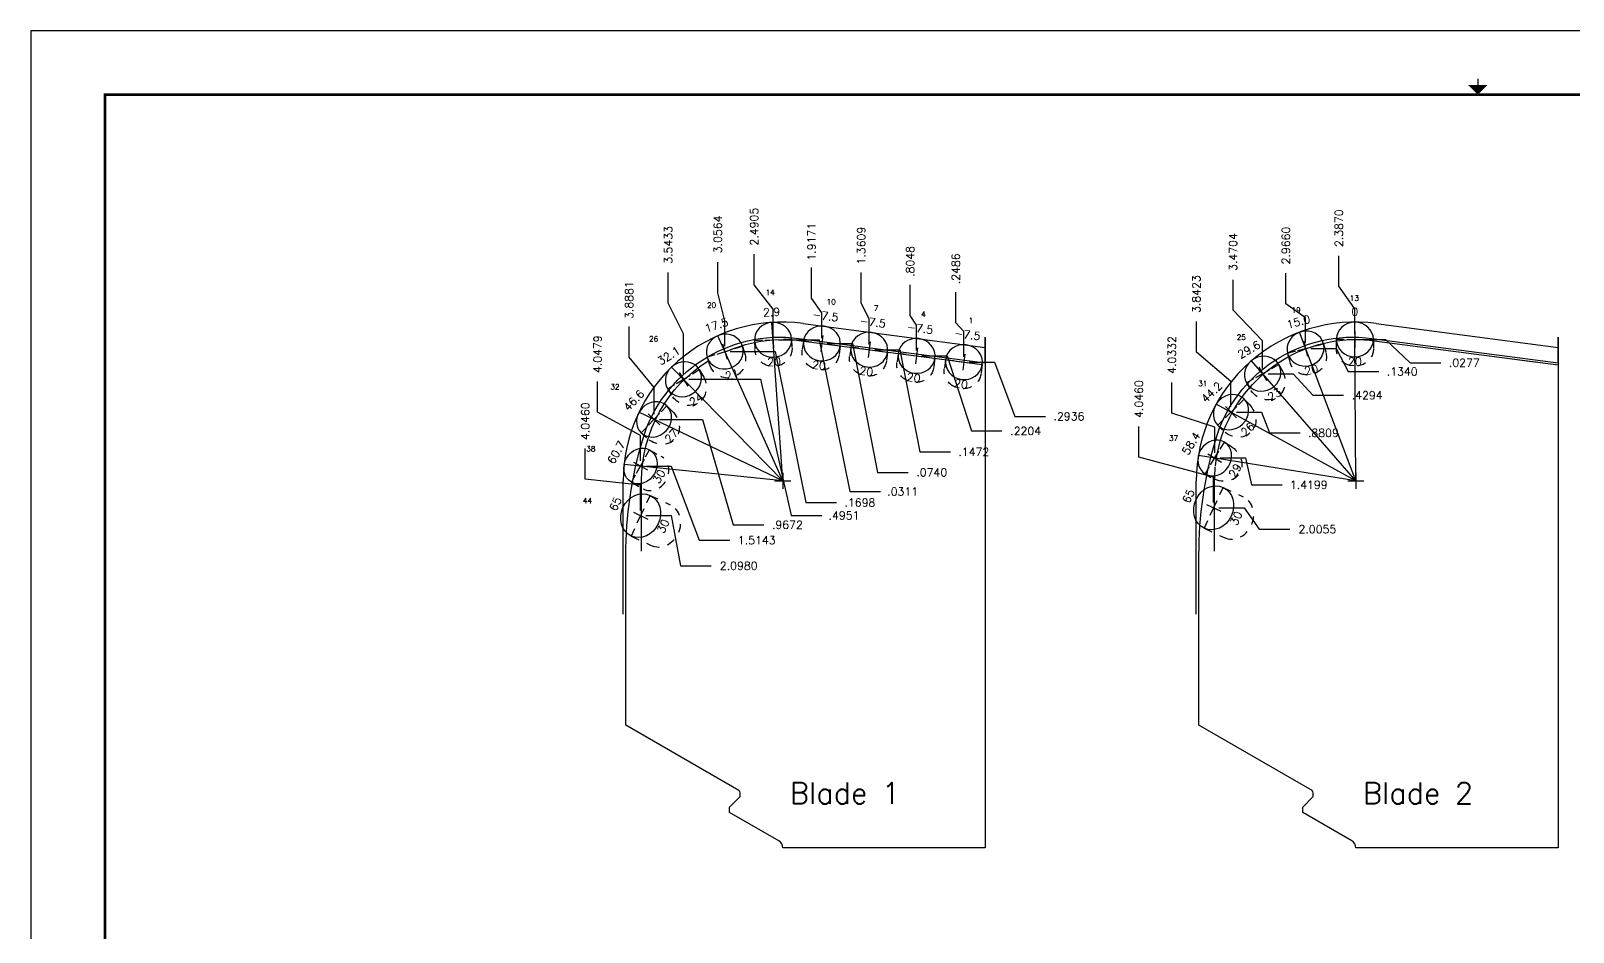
# Model space of a CAD drawing. Extents: x 72.5 to 140.5, y -17.7 to 26.
# Drawn here: x 72.5 to 90.61, y 15.37 to 25.96 of the extents above; entities that cross this region are included whole.
import ezdxf
from ezdxf.enums import TextEntityAlignment as Align

# ---------------------------------------------------------------- set-up
doc = ezdxf.new("R2010")
doc.units = 0
doc.header["$MEASUREMENT"] = 0
doc.header["$PDMODE"] = 3
doc.linetypes.add('CENTER2', pattern=[1.125, 0.75, -0.125, 0.125, -0.125])
doc.linetypes.add('HIDDEN2', pattern=[0.1875, 0.125, -0.0625])
doc.layers.get('0').update_dxf_attribs({"linetype": 'CONTINUOUS'})
doc.layers.get('Defpoints').update_dxf_attribs({"color": 10, "linetype": 'CONTINUOUS'})
doc.layers.add('Blade1', color=30, linetype='CONTINUOUS', true_color=0xff7f00)
doc.layers.add('Blade2', color=7, linetype='CONTINUOUS', true_color=0xcccc00)
for name, color, linetype in [('CDG-38587R1', 7, 'CONTINUOUS'), ('CLine', 5, 'CENTER2'), ('Dims', 4, 'CONTINUOUS'), ('Title Block', 7, 'CONTINUOUS')]:
    doc.layers.add(name, color=color, linetype=linetype)
doc.styles.add('RomanD', font='romand.shx', dxfattribs={"width": 0.9})
doc.styles.add('RomanS', font='romans')
doc.dimstyles.get("Standard").update_dxf_attribs({"dimtxt": 0.094, "dimasz": 0.18, "dimexe": 0.0625, "dimexo": 0.0625, "dimgap": 0.09, "dimtad": 0, "dimtih": 1, "dimtoh": 1, "dimdec": 4, "dimzin": 4, "dimdsep": 46, "dimtxsty": 'RomanS', "dimcen": 0.09, "dimazin": 1, "dimtfac": 1, "dimtdec": 4, "dimtofl": 0, "dimtmove": 0, "dimatfit": 1, "dimfxl": 1, "dimtolj": 1, "dimtzin": 0, "dimarcsym": 0})

# ---------------------------------------------------------------- blocks, each defined once
blk = doc.blocks.new('CMark')
at = {"layer": 'CLine'}
for p, q in [((-0.094, 0), (0.094, 0)), ((0, 0.094), (0, -0.094))]:
    blk.add_line(p, q, dxfattribs=at)
blk = doc.blocks.new('1108@20')
for p, q in [((-0.124, 0), (-0.218, 0)), ((0.124, 0), (0.218, 0))]:
    blk.add_line(p, q)
at = {"color": 8, "linetype": 'HIDDEN2', "ltscale": 0.5}
blk.add_line((-0.218, 0), (-0.218, -0.108), dxfattribs=at)
at = {"color": 8, "linetype": 'HIDDEN2', "ltscale": 0.5, "flags": 128}
blk.add_lwpolyline([(0.218, 0), (0.218, -0.108)], dxfattribs=at)
at = {"extrusion": (0, 0, -1)}
blk.add_ellipse((0, 0), major_axis=(0.218, 0), ratio=0.939153, dxfattribs=at)
at = {"color": 8, "linetype": 'HIDDEN2', "ltscale": 0.5, "extrusion": (0, 0, -1)}
blk.add_ellipse((0, -0.108), major_axis=(0.218, 0), ratio=0.939153, start_param=0, end_param=3.141593, dxfattribs=at)
at = {"layer": 'CLine'}
blk.add_blockref('CMark', (0, 0), dxfattribs=at)
at = {"style": 'RomanS'}
blk.add_text('20', height=0.094, dxfattribs=at).set_placement((0, -0.258), align=Align.MIDDLE_CENTER)
blk.add_attdef('ANG', text='', height=0.094, dxfattribs=at).set_placement((0, 0.251), align=Align.BOTTOM_CENTER)
blk = doc.blocks.new('*D105')
at = {"layer": 'Defpoints', "color": 0, "transparency": 16777216}
for p in [(83.361, 22.886), (83.705, 22.358), (83.456, 22.064)]:
    blk.add_point(p, dxfattribs=at)
at = {"layer": 'Dims', "color": 0, "lineweight": -2, "transparency": 16777216}
for p, q in [((83.361, 22.526), (83.361, 22.886)), ((83.456, 22.424), (83.361, 22.526)), ((83.456, 22.126), (83.456, 22.424))]:
    blk.add_line(p, q, dxfattribs=at)
at = {"layer": 'Dims', "color": 0, "transparency": 16777216, "insert": (83.361, 23.161), "char_height": 0.094, "attachment_point": 5, "rotation": 90, "style": 'RomanS'}
blk.add_mtext('\\A1;.2486', dxfattribs=at)
blk = doc.blocks.new('*D106')
at = {"layer": 'Defpoints', "color": 0, "transparency": 16777216}
for p in [(83.705, 22.358), (83.456, 22.064), (84.415, 21.427)]:
    blk.add_point(p, dxfattribs=at)
at = {"layer": 'Dims', "color": 0, "lineweight": -2, "transparency": 16777216}
for p, q in [((83.519, 22.064), (83.816, 22.064)), ((83.816, 22.064), (84.055, 21.427)), ((84.055, 21.427), (84.415, 21.427))]:
    blk.add_line(p, q, dxfattribs=at)
at = {"layer": 'Dims', "color": 0, "transparency": 16777216, "insert": (84.691, 21.427), "char_height": 0.094, "attachment_point": 5, "style": 'RomanS'}
blk.add_mtext('\\A1;.2936', dxfattribs=at)
blk = doc.blocks.new('*D107')
at = {"layer": 'Defpoints', "color": 0, "transparency": 16777216}
for p in [(82.825, 22.971), (83.705, 22.358), (82.9, 22.137)]:
    blk.add_point(p, dxfattribs=at)
at = {"layer": 'Dims', "color": 0, "lineweight": -2, "transparency": 16777216}
for p, q in [((82.825, 22.611), (82.825, 22.971)), ((82.9, 22.497), (82.825, 22.611)), ((82.9, 22.2), (82.9, 22.497))]:
    blk.add_line(p, q, dxfattribs=at)
at = {"layer": 'Dims', "color": 0, "transparency": 16777216, "insert": (82.825, 23.247), "char_height": 0.094, "attachment_point": 5, "rotation": 90, "style": 'RomanS'}
blk.add_mtext('\\A1;.8048', dxfattribs=at)
blk = doc.blocks.new('*D108')
at = {"layer": 'Defpoints', "color": 0, "transparency": 16777216}
for p in [(83.705, 22.358), (82.9, 22.137), (83.904, 21.255)]:
    blk.add_point(p, dxfattribs=at)
at = {"layer": 'Dims', "color": 0, "lineweight": -2, "transparency": 16777216}
for p, q in [((82.962, 22.137), (83.26, 22.137)), ((83.26, 22.137), (83.544, 21.255)), ((83.544, 21.255), (83.904, 21.255))]:
    blk.add_line(p, q, dxfattribs=at)
at = {"layer": 'Dims', "color": 0, "transparency": 16777216, "insert": (84.182, 21.255), "char_height": 0.094, "attachment_point": 5, "style": 'RomanS'}
blk.add_mtext('\\A1;.2204', dxfattribs=at)
blk = doc.blocks.new('*D109')
at = {"layer": 'Defpoints', "color": 0, "transparency": 16777216}
for p in [(82.25, 23.119), (83.705, 22.358), (82.344, 22.21)]:
    blk.add_point(p, dxfattribs=at)
at = {"layer": 'Dims', "color": 0, "lineweight": -2, "transparency": 16777216}
for p, q in [((82.25, 22.759), (82.25, 23.119)), ((82.344, 22.57), (82.25, 22.759)), ((82.344, 22.273), (82.344, 22.57))]:
    blk.add_line(p, q, dxfattribs=at)
at = {"layer": 'Dims', "color": 0, "transparency": 16777216, "insert": (82.25, 23.433), "char_height": 0.094, "attachment_point": 5, "rotation": 90, "style": 'RomanS'}
blk.add_mtext('\\A1;1.3609', dxfattribs=at)
blk = doc.blocks.new('*D110')
at = {"layer": 'Defpoints', "color": 0, "transparency": 16777216}
for p in [(83.705, 22.358), (82.344, 22.21), (83.298, 21.01)]:
    blk.add_point(p, dxfattribs=at)
at = {"layer": 'Dims', "color": 0, "lineweight": -2, "transparency": 16777216}
for p, q in [((82.406, 22.21), (82.704, 22.21)), ((82.704, 22.21), (82.938, 21.01)), ((82.938, 21.01), (83.298, 21.01))]:
    blk.add_line(p, q, dxfattribs=at)
at = {"layer": 'Dims', "color": 0, "transparency": 16777216, "insert": (83.573, 21.01), "char_height": 0.094, "attachment_point": 5, "style": 'RomanS'}
blk.add_mtext('\\A1;.1472', dxfattribs=at)
blk = doc.blocks.new('*D111')
at = {"layer": 'Defpoints', "color": 0, "transparency": 16777216}
for p in [(81.667, 23.176), (83.705, 22.358), (81.788, 22.284)]:
    blk.add_point(p, dxfattribs=at)
at = {"layer": 'Dims', "color": 0, "lineweight": -2, "transparency": 16777216}
for p, q in [((81.667, 22.816), (81.667, 23.176)), ((81.788, 22.644), (81.667, 22.816)), ((81.788, 22.346), (81.788, 22.644))]:
    blk.add_line(p, q, dxfattribs=at)
at = {"layer": 'Dims', "color": 0, "transparency": 16777216, "insert": (81.667, 23.479), "char_height": 0.094, "attachment_point": 5, "rotation": 90, "style": 'RomanS'}
blk.add_mtext('\\A1;1.9171', dxfattribs=at)
blk = doc.blocks.new('*D112')
at = {"layer": 'Defpoints', "color": 0, "transparency": 16777216}
for p in [(83.705, 22.358), (81.788, 22.284), (82.803, 20.769)]:
    blk.add_point(p, dxfattribs=at)
at = {"layer": 'Dims', "color": 0, "lineweight": -2, "transparency": 16777216}
for p, q in [((81.85, 22.284), (82.148, 22.284)), ((82.148, 22.284), (82.443, 20.769)), ((82.443, 20.769), (82.803, 20.769))]:
    blk.add_line(p, q, dxfattribs=at)
at = {"layer": 'Dims', "color": 0, "transparency": 16777216, "insert": (83.079, 20.769), "char_height": 0.094, "attachment_point": 5, "style": 'RomanS'}
blk.add_mtext('\\A1;.0740', dxfattribs=at)
blk = doc.blocks.new('*D113')
at = {"layer": 'Defpoints', "color": 0, "transparency": 16777216}
for p in [(80.992, 23.333), (81.214, 22.326), (83.705, 22.358)]:
    blk.add_point(p, dxfattribs=at)
at = {"layer": 'Dims', "color": 0, "lineweight": -2, "transparency": 16777216}
for p, q in [((80.992, 22.973), (80.992, 23.333)), ((81.214, 22.686), (80.992, 22.973)), ((81.214, 22.389), (81.214, 22.686))]:
    blk.add_line(p, q, dxfattribs=at)
at = {"layer": 'Dims', "color": 0, "transparency": 16777216, "insert": (80.992, 23.656), "char_height": 0.094, "attachment_point": 5, "rotation": 90, "style": 'RomanS'}
blk.add_mtext('\\A1;2.4905', dxfattribs=at)
blk = doc.blocks.new('*D114')
at = {"layer": 'Defpoints', "color": 0, "transparency": 16777216}
for p in [(81.214, 22.326), (83.705, 22.358), (82.475, 20.543)]:
    blk.add_point(p, dxfattribs=at)
at = {"layer": 'Dims', "color": 0, "lineweight": -2, "transparency": 16777216}
for p, q in [((81.277, 22.326), (81.755, 22.326)), ((81.755, 22.326), (82.115, 20.543)), ((82.115, 20.543), (82.475, 20.543))]:
    blk.add_line(p, q, dxfattribs=at)
at = {"layer": 'Dims', "color": 0, "transparency": 16777216, "insert": (82.737, 20.543), "char_height": 0.094, "attachment_point": 5, "style": 'RomanS'}
blk.add_mtext('\\A1;.0311', dxfattribs=at)
blk = doc.blocks.new('1108@21')
for p, q in [((-0.124, 0), (-0.218, 0)), ((0.124, 0), (0.218, 0))]:
    blk.add_line(p, q)
at = {"color": 8, "linetype": 'HIDDEN2', "ltscale": 0.5, "flags": 128}
for points in [[(-0.218, 0), (-0.218, -0.082)], [(0.218, 0), (0.218, -0.082)]]:
    blk.add_lwpolyline(points, dxfattribs=at)
at = {"extrusion": (0, 0, -1)}
blk.add_ellipse((0, 0), major_axis=(0.218, 0), ratio=0.933688, dxfattribs=at)
at = {"color": 8, "linetype": 'HIDDEN2', "ltscale": 0.5, "extrusion": (0, 0, -1)}
blk.add_ellipse((0, -0.082), major_axis=(0, -0.234), ratio=0.928628, start_param=-1.570796, end_param=1.570796, dxfattribs=at)
at = {"layer": 'CLine'}
blk.add_blockref('CMark', (0, 0), dxfattribs=at)
at = {"style": 'RomanS'}
blk.add_text('21', height=0.094, dxfattribs=at).set_placement((0, -0.281), align=Align.MIDDLE_CENTER)
blk.add_attdef('ANG', text='', height=0.094, dxfattribs=at).set_placement((0, 0.251), align=Align.BOTTOM_CENTER)
blk = doc.blocks.new('*D116')
at = {"layer": 'Defpoints', "color": 0, "transparency": 16777216}
for p in [(80.565, 23.24), (83.705, 22.358), (80.648, 22.188)]:
    blk.add_point(p, dxfattribs=at)
at = {"layer": 'Dims', "color": 0, "lineweight": -2, "transparency": 16777216}
for p, q in [((80.565, 22.88), (80.565, 23.24)), ((80.648, 22.548), (80.565, 22.88)), ((80.648, 22.25), (80.648, 22.548))]:
    blk.add_line(p, q, dxfattribs=at)
at = {"layer": 'Dims', "color": 0, "transparency": 16777216, "insert": (80.565, 23.565), "char_height": 0.094, "attachment_point": 5, "rotation": 90, "style": 'RomanS'}
blk.add_mtext('\\A1;3.0564', dxfattribs=at)
blk = doc.blocks.new('*D117')
at = {"layer": 'Defpoints', "color": 0, "transparency": 16777216}
for p in [(83.705, 22.358), (80.648, 22.188), (81.959, 20.414)]:
    blk.add_point(p, dxfattribs=at)
at = {"layer": 'Dims', "color": 0, "lineweight": -2, "transparency": 16777216}
for p, q in [((80.711, 22.188), (81.239, 22.188)), ((81.239, 22.188), (81.599, 20.414)), ((81.599, 20.414), (81.959, 20.414))]:
    blk.add_line(p, q, dxfattribs=at)
at = {"layer": 'Dims', "color": 0, "transparency": 16777216, "insert": (82.235, 20.414), "char_height": 0.094, "attachment_point": 5, "style": 'RomanS'}
blk.add_mtext('\\A1;.1698', dxfattribs=at)
blk = doc.blocks.new('1108@24')
for p, q in [((-0.124, 0), (-0.218, 0)), ((0.124, 0), (0.218, 0))]:
    blk.add_line(p, q)
at = {"color": 8, "linetype": 'HIDDEN2', "ltscale": 0.5, "flags": 128}
for points in [[(-0.218, 0), (-0.218, -0.082)], [(0.218, 0), (0.218, -0.082)]]:
    blk.add_lwpolyline(points, dxfattribs=at)
at = {"extrusion": (0, 0, -1)}
blk.add_ellipse((0, 0), major_axis=(0.218, 0), ratio=0.91365, dxfattribs=at)
at = {"color": 8, "linetype": 'HIDDEN2', "ltscale": 0.5, "extrusion": (0, 0, -1)}
blk.add_ellipse((0, -0.082), major_axis=(0, -0.245), ratio=0.887543, start_param=-1.570796, end_param=1.570796, dxfattribs=at)
at = {"layer": 'CLine'}
blk.add_blockref('CMark', (0, 0), dxfattribs=at)
at = {"style": 'RomanS'}
blk.add_text('24', height=0.094, dxfattribs=at).set_placement((0, -0.281), align=Align.MIDDLE_CENTER)
blk.add_attdef('ANG', text='', height=0.094, dxfattribs=at).set_placement((0, 0.251), align=Align.BOTTOM_CENTER)
blk = doc.blocks.new('*D121')
at = {"layer": 'Defpoints', "color": 0, "transparency": 16777216}
for p in [(79.984, 23.118), (83.705, 22.358), (80.161, 21.862)]:
    blk.add_point(p, dxfattribs=at)
at = {"layer": 'Dims', "color": 0, "lineweight": -2, "transparency": 16777216}
for p, q in [((79.984, 22.758), (79.984, 23.118)), ((80.161, 22.398), (79.984, 22.758)), ((80.161, 21.925), (80.161, 22.398))]:
    blk.add_line(p, q, dxfattribs=at)
at = {"layer": 'Dims', "color": 0, "transparency": 16777216, "insert": (79.984, 23.441), "char_height": 0.094, "attachment_point": 5, "rotation": 90, "style": 'RomanS'}
blk.add_mtext('\\A1;3.5433', dxfattribs=at)
blk = doc.blocks.new('*D122')
at = {"layer": 'Defpoints', "color": 0, "transparency": 16777216}
for p in [(83.705, 22.358), (80.161, 21.862), (81.786, 20.263)]:
    blk.add_point(p, dxfattribs=at)
at = {"layer": 'Dims', "color": 0, "lineweight": -2, "transparency": 16777216}
for p, q in [((80.224, 21.862), (81.066, 21.862)), ((81.066, 21.862), (81.426, 20.263)), ((81.426, 20.263), (81.786, 20.263))]:
    blk.add_line(p, q, dxfattribs=at)
at = {"layer": 'Dims', "color": 0, "transparency": 16777216, "insert": (82.048, 20.263), "char_height": 0.094, "attachment_point": 5, "style": 'RomanS'}
blk.add_mtext('\\A1;.4951', dxfattribs=at)
blk = doc.blocks.new('1108@27')
for p, q in [((-0.124, 0), (-0.218, 0)), ((0.124, 0), (0.218, 0))]:
    blk.add_line(p, q)
at = {"color": 8, "linetype": 'HIDDEN2', "ltscale": 0.5, "flags": 128}
for points in [[(-0.218, 0), (-0.218, -0.082)], [(0.218, 0), (0.218, -0.082)]]:
    blk.add_lwpolyline(points, dxfattribs=at)
at = {"extrusion": (0, 0, -1)}
blk.add_ellipse((0, 0), major_axis=(0.218, 0), ratio=0.891109, dxfattribs=at)
at = {"color": 8, "linetype": 'HIDDEN2', "ltscale": 0.5, "extrusion": (0, 0, -1)}
blk.add_ellipse((0, -0.082), major_axis=(0, -0.255), ratio=0.852922, start_param=-1.570796, end_param=1.570796, dxfattribs=at)
at = {"layer": 'CLine'}
blk.add_blockref('CMark', (0, 0), dxfattribs=at)
at = {"style": 'RomanS'}
blk.add_text('27', height=0.094, dxfattribs=at).set_placement((0, -0.281), align=Align.MIDDLE_CENTER)
blk.add_attdef('ANG', text='', height=0.094, dxfattribs=at).set_placement((0, 0.251), align=Align.BOTTOM_CENTER)
blk = doc.blocks.new('*D126')
at = {"layer": 'Defpoints', "color": 0, "transparency": 16777216}
for p in [(79.523, 22.484), (83.705, 22.358), (79.817, 21.39)]:
    blk.add_point(p, dxfattribs=at)
at = {"layer": 'Dims', "color": 0, "lineweight": -2, "transparency": 16777216}
for p, q in [((79.523, 22.124), (79.523, 22.484)), ((79.817, 21.764), (79.523, 22.124)), ((79.817, 21.453), (79.817, 21.764))]:
    blk.add_line(p, q, dxfattribs=at)
at = {"layer": 'Dims', "color": 0, "transparency": 16777216, "insert": (79.523, 22.793), "char_height": 0.094, "attachment_point": 5, "rotation": 90, "style": 'RomanS'}
blk.add_mtext('\\A1;3.8881', dxfattribs=at)
blk = doc.blocks.new('*D127')
at = {"layer": 'Defpoints', "color": 0, "transparency": 16777216}
for p in [(83.705, 22.358), (79.817, 21.39), (81.107, 20.153)]:
    blk.add_point(p, dxfattribs=at)
at = {"layer": 'Dims', "color": 0, "lineweight": -2, "transparency": 16777216}
for p, q in [((79.879, 21.39), (80.387, 21.39)), ((80.387, 21.39), (80.747, 20.153)), ((80.747, 20.153), (81.107, 20.153))]:
    blk.add_line(p, q, dxfattribs=at)
at = {"layer": 'Dims', "color": 0, "transparency": 16777216, "insert": (81.383, 20.153), "char_height": 0.094, "attachment_point": 5, "style": 'RomanS'}
blk.add_mtext('\\A1;.9672', dxfattribs=at)
blk = doc.blocks.new('1108@30')
for p, q in [((-0.124, 0), (-0.218, 0)), ((0.124, 0), (0.218, 0))]:
    blk.add_line(p, q)
at = {"color": 8, "linetype": 'HIDDEN2', "ltscale": 0.5}
blk.add_line((-0.218, 0), (-0.218, -0.158), dxfattribs=at)
at = {"color": 8, "linetype": 'HIDDEN2', "ltscale": 0.5, "flags": 128}
blk.add_lwpolyline([(0.218, 0), (0.218, -0.158)], dxfattribs=at)
blk.add_ellipse((0, 0), major_axis=(0.218, 0), ratio=0.861549)
at = {"color": 8, "linetype": 'HIDDEN2', "ltscale": 0.5}
blk.add_ellipse((0, -0.158), major_axis=(0.218, 0), ratio=0.861549, start_param=3.141593, end_param=6.283185, dxfattribs=at)
at = {"layer": 'CLine'}
blk.add_blockref('CMark', (0, 0), dxfattribs=at)
at = {"style": 'RomanS'}
blk.add_text('30', height=0.094, dxfattribs=at).set_placement((0, -0.25), align=Align.MIDDLE_CENTER)
blk.add_attdef('ANG', text='', height=0.094, dxfattribs=at).set_placement((0, 0.251), align=Align.BOTTOM_CENTER)
blk = doc.blocks.new('*D131')
at = {"layer": 'Defpoints', "color": 0, "transparency": 16777216}
for p in [(83.705, 22.358), (79.154, 21.837), (79.657, 20.843)]:
    blk.add_point(p, dxfattribs=at)
at = {"layer": 'Dims', "color": 0, "lineweight": -2, "transparency": 16777216}
for p, q in [((79.154, 21.477), (79.154, 21.837)), ((79.657, 21.203), (79.154, 21.477)), ((79.657, 20.906), (79.657, 21.203))]:
    blk.add_line(p, q, dxfattribs=at)
at = {"layer": 'Dims', "color": 0, "transparency": 16777216, "insert": (79.154, 22.157), "char_height": 0.094, "attachment_point": 5, "rotation": 90, "style": 'RomanS'}
blk.add_mtext('\\A1;4.0479', dxfattribs=at)
blk = doc.blocks.new('*D132')
at = {"layer": 'Defpoints', "color": 0, "transparency": 16777216}
for p in [(83.705, 22.358), (79.657, 20.843), (80.707, 19.971)]:
    blk.add_point(p, dxfattribs=at)
at = {"layer": 'Dims', "color": 0, "lineweight": -2, "transparency": 16777216}
for p, q in [((79.719, 20.843), (80.017, 20.843)), ((80.017, 20.843), (80.347, 19.971)), ((80.347, 19.971), (80.707, 19.971))]:
    blk.add_line(p, q, dxfattribs=at)
at = {"layer": 'Dims', "color": 0, "transparency": 16777216, "insert": (81.023, 19.971), "char_height": 0.094, "attachment_point": 5, "style": 'RomanS'}
blk.add_mtext('\\A1;1.5143', dxfattribs=at)
blk = doc.blocks.new('1313@30')
for p, q in [((-0.17, 0), (-0.265, 0)), ((0.171, 0), (0.264, 0))]:
    blk.add_line(p, q)
at = {"color": 8, "linetype": 'HIDDEN2', "ltscale": 0.5}
blk.add_line((-0.265, 0), (-0.265, -0.26), dxfattribs=at)
at = {"color": 8, "linetype": 'HIDDEN2', "ltscale": 0.5, "flags": 128}
blk.add_lwpolyline([(0.264, 0), (0.264, -0.26)], dxfattribs=at)
blk.add_ellipse((0, 0), major_axis=(0.264, 0), ratio=0.866025)
at = {"color": 8, "linetype": 'HIDDEN2', "ltscale": 0.5}
blk.add_ellipse((0, -0.26), major_axis=(0.264, 0), ratio=0.866025, start_param=3.141593, end_param=6.283185, dxfattribs=at)
blk.add_blockref('CMark', (0, 0))
at = {"style": 'RomanS'}
blk.add_text('30', height=0.094, dxfattribs=at).set_placement((0, -0.292), align=Align.MIDDLE_CENTER)
blk.add_attdef('ANG', text='', height=0.094, dxfattribs=at).set_placement((0, 0.251), align=Align.BOTTOM_CENTER)
blk = doc.blocks.new('*D135')
at = {"layer": 'Defpoints', "color": 0, "transparency": 16777216}
for p in [(83.705, 22.358), (79.009, 21.048), (79.659, 20.26)]:
    blk.add_point(p, dxfattribs=at)
at = {"layer": 'Dims', "color": 0, "lineweight": -2, "transparency": 16777216}
for p, q in [((79.009, 20.688), (79.009, 21.048)), ((79.659, 20.62), (79.009, 20.688)), ((79.659, 20.322), (79.659, 20.62))]:
    blk.add_line(p, q, dxfattribs=at)
at = {"layer": 'Dims', "color": 0, "transparency": 16777216, "insert": (79.009, 21.37), "char_height": 0.094, "attachment_point": 5, "rotation": 90, "style": 'RomanS'}
blk.add_mtext('\\A1;4.0460', dxfattribs=at)
blk = doc.blocks.new('*D136')
at = {"layer": 'Defpoints', "color": 0, "transparency": 16777216}
for p in [(83.705, 22.358), (79.659, 20.26), (80.489, 19.671)]:
    blk.add_point(p, dxfattribs=at)
at = {"layer": 'Dims', "color": 0, "lineweight": -2, "transparency": 16777216}
for p, q in [((79.721, 20.26), (80.019, 20.26)), ((80.019, 20.26), (80.129, 19.671)), ((80.129, 19.671), (80.489, 19.671))]:
    blk.add_line(p, q, dxfattribs=at)
at = {"layer": 'Dims', "color": 0, "transparency": 16777216, "insert": (80.811, 19.671), "char_height": 0.094, "attachment_point": 5, "style": 'RomanS'}
blk.add_mtext('\\A1;2.0980', dxfattribs=at)
blk = doc.blocks.new('1108@26')
for p, q in [((-0.124, 0), (-0.218, 0)), ((0.124, 0), (0.218, 0))]:
    blk.add_line(p, q)
at = {"color": 8, "linetype": 'HIDDEN2', "ltscale": 0.5, "flags": 128}
for points in [[(-0.218, 0), (-0.218, -0.082)], [(0.218, 0), (0.218, -0.082)]]:
    blk.add_lwpolyline(points, dxfattribs=at)
at = {"extrusion": (0, 0, -1)}
blk.add_ellipse((0, 0), major_axis=(0.218, 0), ratio=0.898897, dxfattribs=at)
at = {"color": 8, "linetype": 'HIDDEN2', "ltscale": 0.5, "extrusion": (0, 0, -1)}
blk.add_ellipse((0, -0.082), major_axis=(0, -0.252), ratio=0.863811, start_param=-1.570796, end_param=1.570796, dxfattribs=at)
at = {"layer": 'CLine'}
blk.add_blockref('CMark', (0, 0), dxfattribs=at)
at = {"style": 'RomanS'}
blk.add_text('26', height=0.094, dxfattribs=at).set_placement((0, -0.281), align=Align.MIDDLE_CENTER)
blk.add_attdef('ANG', text='', height=0.094, dxfattribs=at).set_placement((0, 0.251), align=Align.BOTTOM_CENTER)
blk = doc.blocks.new('1108@29')
for p, q in [((-0.124, 0), (-0.218, 0)), ((0.124, 0), (0.218, 0))]:
    blk.add_line(p, q)
at = {"color": 8, "linetype": 'HIDDEN2', "ltscale": 0.5, "flags": 128}
for points in [[(-0.218, 0), (-0.218, -0.082)], [(0.218, 0), (0.218, -0.082)]]:
    blk.add_lwpolyline(points, dxfattribs=at)
at = {"extrusion": (0, 0, -1)}
blk.add_ellipse((0, 0), major_axis=(0.218, 0), ratio=0.87472, dxfattribs=at)
at = {"color": 8, "linetype": 'HIDDEN2', "ltscale": 0.5, "extrusion": (0, 0, -1)}
blk.add_ellipse((0, -0.082), major_axis=(0, -0.261), ratio=0.83293, start_param=-1.570796, end_param=1.570796, dxfattribs=at)
at = {"layer": 'CLine'}
blk.add_blockref('CMark', (0, 0), dxfattribs=at)
at = {"style": 'RomanS'}
blk.add_text('29', height=0.094, dxfattribs=at).set_placement((0, -0.281), align=Align.MIDDLE_CENTER)
blk.add_attdef('ANG', text='', height=0.094, dxfattribs=at).set_placement((0, 0.251), align=Align.BOTTOM_CENTER)
blk = doc.blocks.new('1108@23')
for p, q in [((-0.124, 0), (-0.218, 0)), ((0.124, 0), (0.218, 0))]:
    blk.add_line(p, q)
at = {"color": 8, "linetype": 'HIDDEN2', "ltscale": 0.5, "flags": 128}
for points in [[(-0.218, 0), (-0.218, -0.082)], [(0.218, 0), (0.218, -0.082)]]:
    blk.add_lwpolyline(points, dxfattribs=at)
at = {"extrusion": (0, 0, -1)}
blk.add_ellipse((0, 0), major_axis=(0.218, 0), ratio=0.920611, dxfattribs=at)
at = {"color": 8, "linetype": 'HIDDEN2', "ltscale": 0.5, "extrusion": (0, 0, -1)}
blk.add_ellipse((0, -0.082), major_axis=(0, -0.242), ratio=0.900462, start_param=-1.570796, end_param=1.570796, dxfattribs=at)
at = {"layer": 'CLine'}
blk.add_blockref('CMark', (0, 0), dxfattribs=at)
at = {"style": 'RomanS'}
blk.add_text('23', height=0.094, dxfattribs=at).set_placement((0, -0.281), align=Align.MIDDLE_CENTER)
blk.add_attdef('ANG', text='', height=0.094, dxfattribs=at).set_placement((0, 0.251), align=Align.BOTTOM_CENTER)
blk = doc.blocks.new('*D151')
at = {"layer": 'Defpoints', "color": 0, "transparency": 16777216}
for p in [(87.239, 23.111), (90.436, 22.358), (87.47, 22.224)]:
    blk.add_point(p, dxfattribs=at)
at = {"layer": 'Dims', "color": 0, "lineweight": -2, "transparency": 16777216}
for p, q in [((87.239, 22.751), (87.239, 23.111)), ((87.47, 22.584), (87.239, 22.751)), ((87.47, 22.286), (87.47, 22.584))]:
    blk.add_line(p, q, dxfattribs=at)
at = {"layer": 'Dims', "color": 0, "transparency": 16777216, "insert": (87.239, 23.434), "char_height": 0.094, "attachment_point": 5, "rotation": 90, "style": 'RomanS'}
blk.add_mtext('\\A1;2.9660', dxfattribs=at)
blk = doc.blocks.new('*D152')
at = {"layer": 'Defpoints', "color": 0, "transparency": 16777216}
for p in [(86.618, 23.033), (90.436, 22.358), (86.966, 21.928)]:
    blk.add_point(p, dxfattribs=at)
at = {"layer": 'Dims', "color": 0, "lineweight": -2, "transparency": 16777216}
for p, q in [((86.618, 22.673), (86.618, 23.033)), ((86.966, 22.313), (86.618, 22.673)), ((86.966, 21.991), (86.966, 22.313))]:
    blk.add_line(p, q, dxfattribs=at)
at = {"layer": 'Dims', "color": 0, "transparency": 16777216, "insert": (86.618, 23.358), "char_height": 0.094, "attachment_point": 5, "rotation": 90, "style": 'RomanS'}
blk.add_mtext('\\A1;3.4704', dxfattribs=at)
blk = doc.blocks.new('*D153')
at = {"layer": 'Defpoints', "color": 0, "transparency": 16777216}
for p in [(86.187, 22.541), (90.436, 22.358), (86.594, 21.477)]:
    blk.add_point(p, dxfattribs=at)
at = {"layer": 'Dims', "color": 0, "lineweight": -2, "transparency": 16777216}
for p, q in [((86.187, 22.181), (86.187, 22.541)), ((86.594, 21.837), (86.187, 22.181)), ((86.594, 21.539), (86.594, 21.837))]:
    blk.add_line(p, q, dxfattribs=at)
at = {"layer": 'Dims', "color": 0, "transparency": 16777216, "insert": (86.187, 22.863), "char_height": 0.094, "attachment_point": 5, "rotation": 90, "style": 'RomanS'}
blk.add_mtext('\\A1;3.8423', dxfattribs=at)
blk = doc.blocks.new('*D154')
at = {"layer": 'Defpoints', "color": 0, "transparency": 16777216}
for p in [(90.436, 22.358), (85.901, 21.825), (86.403, 20.938)]:
    blk.add_point(p, dxfattribs=at)
at = {"layer": 'Dims', "color": 0, "lineweight": -2, "transparency": 16777216}
for p, q in [((85.901, 21.465), (85.901, 21.825)), ((86.403, 21.298), (85.901, 21.465)), ((86.403, 21), (86.403, 21.298))]:
    blk.add_line(p, q, dxfattribs=at)
at = {"layer": 'Dims', "color": 0, "transparency": 16777216, "insert": (85.901, 22.148), "char_height": 0.094, "attachment_point": 5, "rotation": 90, "style": 'RomanS'}
blk.add_mtext('\\A1;4.0332', dxfattribs=at)
blk = doc.blocks.new('*D155')
at = {"layer": 'Defpoints', "color": 0, "transparency": 16777216}
for p in [(90.436, 22.358), (87.47, 22.224), (88.33, 21.953)]:
    blk.add_point(p, dxfattribs=at)
at = {"layer": 'Dims', "color": 0, "lineweight": -2, "transparency": 16777216}
for p, q in [((87.533, 22.224), (87.83, 22.224)), ((87.83, 22.224), (87.97, 21.953)), ((87.97, 21.953), (88.33, 21.953))]:
    blk.add_line(p, q, dxfattribs=at)
at = {"layer": 'Dims', "color": 0, "transparency": 16777216, "insert": (88.606, 21.953), "char_height": 0.094, "attachment_point": 5, "style": 'RomanS'}
blk.add_mtext('\\A1;.1340', dxfattribs=at)
blk = doc.blocks.new('*D156')
at = {"layer": 'Defpoints', "color": 0, "transparency": 16777216}
for p in [(90.436, 22.358), (86.966, 21.928), (87.916, 21.674)]:
    blk.add_point(p, dxfattribs=at)
at = {"layer": 'Dims', "color": 0, "lineweight": -2, "transparency": 16777216}
for p, q in [((87.029, 21.928), (87.326, 21.928)), ((87.326, 21.928), (87.556, 21.674)), ((87.556, 21.674), (87.916, 21.674))]:
    blk.add_line(p, q, dxfattribs=at)
at = {"layer": 'Dims', "color": 0, "transparency": 16777216, "insert": (88.194, 21.674), "char_height": 0.094, "attachment_point": 5, "style": 'RomanS'}
blk.add_mtext('\\A1;.4294', dxfattribs=at)
blk = doc.blocks.new('*D157')
at = {"layer": 'Defpoints', "color": 0, "transparency": 16777216}
for p in [(90.436, 22.358), (86.594, 21.477), (87.407, 21.232)]:
    blk.add_point(p, dxfattribs=at)
at = {"layer": 'Dims', "color": 0, "lineweight": -2, "transparency": 16777216}
for p, q in [((86.657, 21.477), (86.954, 21.477)), ((86.954, 21.477), (87.047, 21.232)), ((87.047, 21.232), (87.407, 21.232))]:
    blk.add_line(p, q, dxfattribs=at)
at = {"layer": 'Dims', "color": 0, "transparency": 16777216, "insert": (87.68, 21.232), "char_height": 0.094, "attachment_point": 5, "style": 'RomanS'}
blk.add_mtext('\\A1;.8809', dxfattribs=at)
blk = doc.blocks.new('*D158')
at = {"layer": 'Defpoints', "color": 0, "transparency": 16777216}
for p in [(90.436, 22.358), (86.403, 20.938), (87.194, 20.622)]:
    blk.add_point(p, dxfattribs=at)
at = {"layer": 'Dims', "color": 0, "lineweight": -2, "transparency": 16777216}
for p, q in [((86.466, 20.938), (86.763, 20.938)), ((86.763, 20.938), (86.834, 20.622)), ((86.834, 20.622), (87.194, 20.622))]:
    blk.add_line(p, q, dxfattribs=at)
at = {"layer": 'Dims', "color": 0, "transparency": 16777216, "insert": (87.508, 20.622), "char_height": 0.094, "attachment_point": 5, "style": 'RomanS'}
blk.add_mtext('\\A1;1.4199', dxfattribs=at)
blk = doc.blocks.new('*D247')
at = {"layer": 'Defpoints', "color": 0, "transparency": 16777216}
for p in [(87.862, 23.315), (88.049, 22.33), (90.436, 22.358)]:
    blk.add_point(p, dxfattribs=at)
at = {"layer": 'Dims', "color": 0, "lineweight": -2, "transparency": 16777216}
for p, q in [((87.862, 22.955), (87.862, 23.315)), ((88.049, 22.69), (87.862, 22.955)), ((88.049, 22.392), (88.049, 22.69))]:
    blk.add_line(p, q, dxfattribs=at)
at = {"layer": 'Dims', "color": 0, "transparency": 16777216, "insert": (87.862, 23.638), "char_height": 0.094, "attachment_point": 5, "rotation": 90, "style": 'RomanS'}
blk.add_mtext('\\A1;2.3870', dxfattribs=at)
blk = doc.blocks.new('*D248')
at = {"layer": 'Defpoints', "color": 0, "transparency": 16777216}
for p in [(88.049, 22.33), (90.436, 22.358), (89.059, 22.057)]:
    blk.add_point(p, dxfattribs=at)
at = {"layer": 'Dims', "color": 0, "lineweight": -2, "transparency": 16777216}
for p, q in [((88.112, 22.33), (88.409, 22.33)), ((88.409, 22.33), (88.699, 22.057)), ((88.699, 22.057), (89.059, 22.057))]:
    blk.add_line(p, q, dxfattribs=at)
at = {"layer": 'Dims', "color": 0, "transparency": 16777216, "insert": (89.335, 22.057), "char_height": 0.094, "attachment_point": 5, "style": 'RomanS'}
blk.add_mtext('\\A1;.0277', dxfattribs=at)
blk = doc.blocks.new('*D258')
at = {"layer": 'Defpoints', "color": 0, "transparency": 16777216}
for p in [(90.436, 22.358), (85.512, 21.307), (86.39, 20.352)]:
    blk.add_point(p, dxfattribs=at)
at = {"layer": 'Dims', "color": 0, "lineweight": -2, "transparency": 16777216}
for p, q in [((85.512, 20.947), (85.512, 21.307)), ((86.39, 20.712), (85.512, 20.947)), ((86.39, 20.414), (86.39, 20.712))]:
    blk.add_line(p, q, dxfattribs=at)
at = {"layer": 'Dims', "color": 0, "transparency": 16777216, "insert": (85.512, 21.63), "char_height": 0.094, "attachment_point": 5, "rotation": 90, "style": 'RomanS'}
blk.add_mtext('\\A1;4.0460', dxfattribs=at)
blk = doc.blocks.new('*D259')
at = {"layer": 'Defpoints', "color": 0, "transparency": 16777216}
for p in [(90.436, 22.358), (86.39, 20.352), (87.286, 20.101)]:
    blk.add_point(p, dxfattribs=at)
at = {"layer": 'Dims', "color": 0, "lineweight": -2, "transparency": 16777216}
for p, q in [((86.453, 20.352), (86.75, 20.352)), ((86.75, 20.352), (86.926, 20.101)), ((86.926, 20.101), (87.286, 20.101))]:
    blk.add_line(p, q, dxfattribs=at)
at = {"layer": 'Dims', "color": 0, "transparency": 16777216, "insert": (87.609, 20.101), "char_height": 0.094, "attachment_point": 5, "style": 'RomanS'}
blk.add_mtext('\\A1;2.0055', dxfattribs=at)
blk = doc.blocks.new('COT_Dblock')
at = {"layer": 'Title Block', "color": 8}
blk.add_lwpolyline([(0, 0), (34, 0), (34, 22), (0, 22)], close=True, dxfattribs=at)
at = {"layer": 'Title Block', "const_width": 0.015}
blk.add_lwpolyline([(17, 21.438), (17, 21.363)], dxfattribs=at)
at = {"layer": 'Title Block', "const_width": 0.03}
blk.add_lwpolyline([(33.13, 21.25), (0.87, 21.25), (0.87, 0.75), (33.13, 0.75)], close=True, dxfattribs=at)
at = {"layer": 'Title Block'}
blk.add_solid([(16.887, 21.363), (17.113, 21.363), (17, 21.25)], dxfattribs=at)
at = {"layer": 'Title Block', "color": 1, "style": 'RomanS', "flags": 8}
for tag, p in [('FNAME', (0.62, 3.75)), ('REVDATE', (0.62, 2.25)), ('USER', (0.62, 0.75))]:
    blk.add_attdef(tag, text='', height=0.047, rotation=90, dxfattribs=at).set_placement(p, align=Align.BOTTOM_LEFT)
at = {"layer": 'Title Block', "color": 3, "style": 'RomanS', "flags": 8}
blk.add_attdef('DRAWN', text='', height=0.11, dxfattribs=at).set_placement((28.7, 1.984), align=Align.MIDDLE_CENTER)
for tag, p in [('DDATE', (28.356, 1.672)), ('CHECK', (28.356, 1.406)), ('MATRL', (28.356, 1.149)), ('PDATE', (28.356, 0.883)), ('SCALE', (29.896, 0.855)), ('SHEET', (32.005, 0.855))]:
    blk.add_attdef(tag, text='', height=0.094, dxfattribs=at).set_placement(p, align=Align.MIDDLE_LEFT)
at = {"layer": 'Title Block', "color": 3, "style": 'RomanD', "width": 0.9, "flags": 8}
for tag, height, p in [('TITL1', 0.125, (31.337, 1.684)), ('TITL2', 0.094, (31.337, 1.514)), ('TITL3', 0.094, (31.337, 1.374))]:
    blk.add_attdef(tag, text='', height=height, dxfattribs=at).set_placement(p, align=Align.MIDDLE_CENTER)
at = {"layer": 'Title Block', "color": 3, "style": 'RomanS', "flags": 8}
for tag, p in [('FSCM#', (30.337, 1.121)), ('DWG#', (31.81, 1.121)), ('REV#', (32.97, 1.121))]:
    blk.add_attdef(tag, text='', height=0.094, dxfattribs=at).set_placement(p, align=Align.TOP_CENTER)

msp = doc.modelspace()

# ---------------------------------------------------------------- linework, layer by layer
for p, q in [((81.5688, 22.51853), (83.70472, 22.23734)), ((88.30051, 22.51853), (90.43643, 22.23734)), ((83.70472, 22.05943), (83.70472, 22.35754)), ((90.43643, 22.05943), (90.43643, 22.35754)), ((79.45472, 19.10341), (79.45472, 20.66453)), ((86.18643, 19.10341), (86.18643, 20.66453))]:
    msp.add_line(p, q)
at = {"color": 1, "flags": 128}
for points in [[(80.64957, 22.18376, -0.08840398), (81.21432, 22.32553)], [(81.432, 22.32639, -0.01730887), (81.54633, 22.31535), (83.67672, 22.03488)], [(87.38128, 22.18376, -0.08840398), (87.94603, 22.32553)], [(88.16371, 22.32639, -0.01730887), (88.27804, 22.31535), (90.43643, 22.03119)], [(86.90002, 21.8554, -0.08845416), (87.38128, 22.18376)], [(79.67022, 19.84279), (79.67022, 20.67004, -0.26017736), (80.45856, 22.0825, -0.26017736)], [(86.56304, 21.38333, -0.08773015), (86.89849, 21.85391)], [(86.41075, 20.84094, -0.08549005), (86.56304, 21.38333)], [(86.40193, 19.84279), (86.40193, 20.67004, -0.02433535), (86.40978, 20.8313, -0.02433535)]]:
    msp.add_lwpolyline(points, format="xyb", dxfattribs=at)
msp.add_lwpolyline([(89.63165, 22.13714), (90.1878, 22.06392)], dxfattribs=at)
for centre in [(81.32472, 20.66453), (88.05643, 20.66453)]:
    msp.add_arc(centre, 1.87, 82.5, 180)
at = {"layer": 'Blade1'}
for q in [(81.19997, 22.53082), (80.56502, 22.37326), (80.02185, 22.00489), (79.63934, 21.47472), (79.46529, 20.86306)]:
    msp.add_line((81.32972, 20.67004), q, dxfattribs=at)
at = {"layer": 'Blade2'}
for q in [(87.39774, 22.41468), (88.04945, 22.32988), (86.83407, 22.07971), (86.42121, 21.57171), (86.21132, 20.96864)]:
    msp.add_line((88.06143, 20.67004), q, dxfattribs=at)
at = {"layer": 'CDG-38587R1', "color": 7, "linetype": 'Continuous', "flags": 128}
for points in [[(83.70472, 22.35754), (83.70472, 16.35754), (81.38972, 16.35754), (81.32972, 16.35754, 0.26794919), (81.28284, 16.43873), (80.70472, 16.77251), (80.70472, 16.83501), (80.82057, 16.95086, 0.19891237), (80.82972, 16.97296), (80.82972, 17.00447, 0.26794919), (80.81409, 17.03154), (79.48597, 17.79833), (79.48597, 19.79833, -0.07133291), (79.67897, 21.14425, -0.36980878), (81.51873, 22.34311), (83.70472, 22.05532)], [(90.43643, 22.35754), (90.43643, 16.35754), (88.12143, 16.35754), (88.06143, 16.35754, 0.26794919), (88.01455, 16.43873), (87.43643, 16.77251), (87.43643, 16.83501), (87.55227, 16.95086, 0.19891237), (87.56143, 16.97296), (87.56143, 17.00447, 0.26794919), (87.5458, 17.03154), (86.21768, 17.79833), (86.21768, 19.79833, -0.07133291), (86.41068, 21.14425, -0.36980878), (88.25044, 22.34311), (90.43643, 22.05532)]]:
    msp.add_lwpolyline(points, format="xyb", dxfattribs=at)

# ---------------------------------------------------------------- block references
for name, p in [('COT_Dblock', (72.49537, 3.9569)), ('CMark', (81.32972, 20.67004)), ('CMark', (88.06143, 20.67004))]:
    msp.add_blockref(name, p)
at = {"layer": 'Blade1'}
for name, p, rotation, values in [('1108@20', (81.21422, 22.32648), 2.9, {'ANG': '2.9'}), ('1108@20', (81.78761, 22.28358), 352.5, {'ANG': '-7.5'}), ('1108@21', (80.6483, 22.18777), 17.5, {'ANG': '17.5'}), ('1108@20', (82.34378, 22.21036), 352.5, {'ANG': '-7.5'}), ('1108@20', (82.89994, 22.13714), 352.5, {'ANG': '-7.5'}), ('1108@20', (83.45609, 22.06392), 352.5, {'ANG': '-7.5'}), ('1108@24', (80.16146, 21.8624), 32.1, {'ANG': '32.1'}), ('1108@27', (79.81661, 21.39033), 46.6, {'ANG': '46.6'}), ('1108@30', (79.65679, 20.84324), 60.7, {'ANG': '60.7'}), ('1313@30', (79.6587, 20.25954), 65, {'ANG': '65'})]:
    msp.add_blockref(name, p, dxfattribs=dict(at, rotation=rotation)).add_auto_attribs(values)
at = {"layer": 'Blade2'}
msp.add_blockref('1108@20', (88.04945, 22.32988), dxfattribs=at).add_auto_attribs({'ANG': '0'})
for name, p, rotation, values in [('1108@20', (87.47045, 22.22354), 15, {'ANG': '15.0'}), ('1108@23', (86.96602, 21.92816), 29.6, {'ANG': '29.6'}), ('1108@26', (86.59416, 21.47663), 44.2, {'ANG': '44.2'}), ('1108@29', (86.40326, 20.93766), 58.40000000000001, {'ANG': '58.4'}), ('1313@30', (86.39041, 20.352), 65, {'ANG': '65'})]:
    msp.add_blockref(name, p, dxfattribs=dict(at, rotation=rotation)).add_auto_attribs(values)

# ---------------------------------------------------------------- texts
at = {"style": 'RomanS'}
for s, p in [('Blade 1', (81.4115, 16.87476)), ('Blade 2', (88.14321, 16.87476))]:
    msp.add_text(s, height=0.25, dxfattribs=at).set_placement(p)
at = {"layer": 'Blade1', "style": 'RomanS'}
for s, p in [('14', (81.12852, 22.85223)), ('20', (80.43901, 22.70278)), ('10', (81.84381, 22.742)), ('7', (82.39998, 22.66878)), ('4', (82.95614, 22.59556)), ('1', (83.51229, 22.52234)), ('26', (79.75815, 22.30726)), ('32', (79.30379, 21.7429)), ('38', (79.02011, 21.01475)), ('44', (78.98074, 20.40439))]:
    msp.add_text(s, height=0.0625, dxfattribs=at).set_placement(p)
at = {"layer": 'Blade2', "style": 'RomanS'}
for s, p in [('13', (87.98984, 22.78604)), ('19', (87.30671, 22.64459)), ('25', (86.66172, 22.32599)), ('31', (86.20909, 21.78071)), ('37', (85.86619, 21.13937))]:
    msp.add_text(s, height=0.0625, dxfattribs=at).set_placement(p)

# ---------------------------------------------------------------- dimensions: what is measured, and where the dimension line sits
at = {"layer": 'Dims'}
for feature_location, offset, dtype, origin, picture, middle in [((80.6483, 22.18777), (-0.08292, 1.05188), 1, (83.70472, 22.35754), '*D116', (80.56538, 23.56464)), ((81.21422, 22.32648), (-0.22204, 1.00655), 1, (83.70472, 22.35754), '*D113', (80.99218, 23.65579)), ((88.04945, 22.32988), (-0.18723, 0.98531), 1, (90.43643, 22.35754), '*D247', (87.86222, 23.63795)), ((80.16146, 21.8624), (-0.17703, 1.25576), 1, (83.70472, 22.35754), '*D121', (79.98443, 23.44093)), ((81.78761, 22.28358), (-0.12045, 0.8924), 1, (83.70472, 22.35754), '*D111', (81.66716, 23.4786)), ((82.34378, 22.21036), (-0.09425, 0.90901), 1, (83.70472, 22.35754), '*D109', (82.24953, 23.43318)), ((86.96602, 21.92816), (-0.34829, 1.1047), 1, (90.43643, 22.35754), '*D152', (86.61773, 23.35785)), ((87.47045, 22.22354), (-0.23157, 0.88761), 1, (90.43643, 22.35754), '*D151', (87.23888, 23.43391)), ((82.89994, 22.13714), (-0.07467, 0.83431), 1, (83.70472, 22.35754), '*D107', (82.82527, 23.24721)), ((83.45609, 22.06392), (-0.0946, 0.8218), 1, (83.70472, 22.35754), '*D105', (83.36149, 23.16148)), ((86.59416, 21.47663), (-0.40731, 1.06407), 1, (90.43643, 22.35754), '*D153', (86.18685, 22.86346)), ((79.81661, 21.39033), (-0.29335, 1.09348), 1, (83.70472, 22.35754), '*D126', (79.52326, 22.79315)), ((79.6587, 20.25954), (-0.64998, 0.78807), 1, (83.70472, 22.35754), '*D135', (79.00872, 21.37036)), ((79.65679, 20.84324), (-0.50261, 0.99343), 1, (83.70472, 22.35754), '*D131', (79.15418, 22.15719)), ((79.65679, 20.84324), (1.05025, -0.87188), 0, (83.70472, 22.35754), '*D132', (81.02309, 19.97136)), ((79.6587, 20.25954), (0.82998, -0.58808), 0, (83.70472, 22.35754), '*D136', (80.81143, 19.67145)), ((79.81661, 21.39033), (1.29071, -1.23697), 0, (83.70472, 22.35754), '*D127', (81.38308, 20.15337)), ((80.16146, 21.8624), (1.62407, -1.59942), 0, (83.70472, 22.35754), '*D122', (82.04785, 20.26299)), ((80.6483, 22.18777), (1.31078, -1.77344), 0, (83.70472, 22.35754), '*D117', (82.23484, 20.41432)), ((81.21422, 22.32648), (1.26081, -1.78362), 0, (83.70472, 22.35754), '*D114', (82.73736, 20.54286)), ((81.78761, 22.28358), (1.01523, -1.51454), 0, (83.70472, 22.35754), '*D112', (83.07861, 20.76904)), ((82.34378, 22.21036), (0.95385, -1.20073), 0, (83.70472, 22.35754), '*D110', (83.57339, 21.00963)), ((82.89994, 22.13714), (1.00447, -0.88218), 0, (83.70472, 22.35754), '*D108', (84.18241, 21.25496)), ((83.45609, 22.06392), (0.95868, -0.63704), 0, (83.70472, 22.35754), '*D106', (84.69053, 21.42689)), ((86.39041, 20.352), (-0.87838, 0.9554), 1, (90.43643, 22.35754), '*D258', (85.51203, 21.63015)), ((86.40326, 20.93766), (-0.50181, 0.88718), 1, (90.43643, 22.35754), '*D154', (85.90145, 22.1476)), ((86.39041, 20.352), (0.89598, -0.25072), 0, (90.43643, 22.35754), '*D259', (87.60915, 20.10128)), ((86.40326, 20.93766), (0.79085, -0.31524), 0, (90.43643, 22.35754), '*D158', (87.50793, 20.62243)), ((86.59416, 21.47663), (0.8126, -0.24461), 0, (90.43643, 22.35754), '*D157', (87.68029, 21.23202)), ((86.96602, 21.92816), (0.94997, -0.25431), 0, (90.43643, 22.35754), '*D156', (88.19399, 21.67384)), ((87.47045, 22.22354), (0.85964, -0.27007), 0, (90.43643, 22.35754), '*D155', (88.60585, 21.95347)), ((88.04945, 22.32988), (1.0096, -0.27288), 0, (90.43643, 22.35754), '*D248', (89.33481, 22.057))]:
    dim = msp.add_ordinate_dim(feature_location=feature_location, offset=offset, dtype=dtype, origin=origin, dimstyle='Standard', dxfattribs=at)
    dim.commit()
    dim.dimension.update_dxf_attribs({"geometry": picture, "text_midpoint": middle})

doc.saveas('drawing.dxf')
